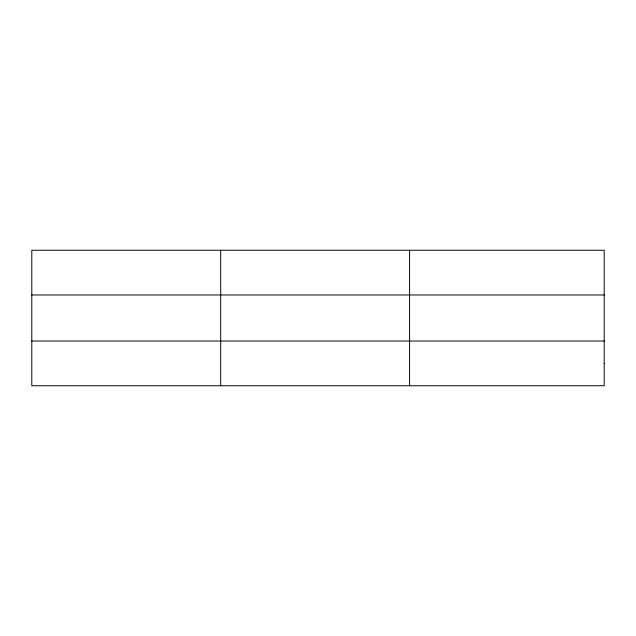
<?xml version="1.0" encoding="UTF-8"?>
<svg xmlns="http://www.w3.org/2000/svg" width="636" height="636" viewBox="0 0 636 636"><rect width="100%" height="100%" fill="white"/><g stroke="black" fill="none" stroke-linecap="round" stroke-linejoin="round"><path stroke-width="0.95" d="M220.692 250.25L220.692 385.75M409.584 250.25L409.584 385.75M31.8 294.969L604.2 294.969M31.8 341.031L604.2 341.031M604.2 363.395L604.2 385.75L31.8 385.75L31.8 250.25L604.2 250.25L604.2 363.395"/></g></svg>
